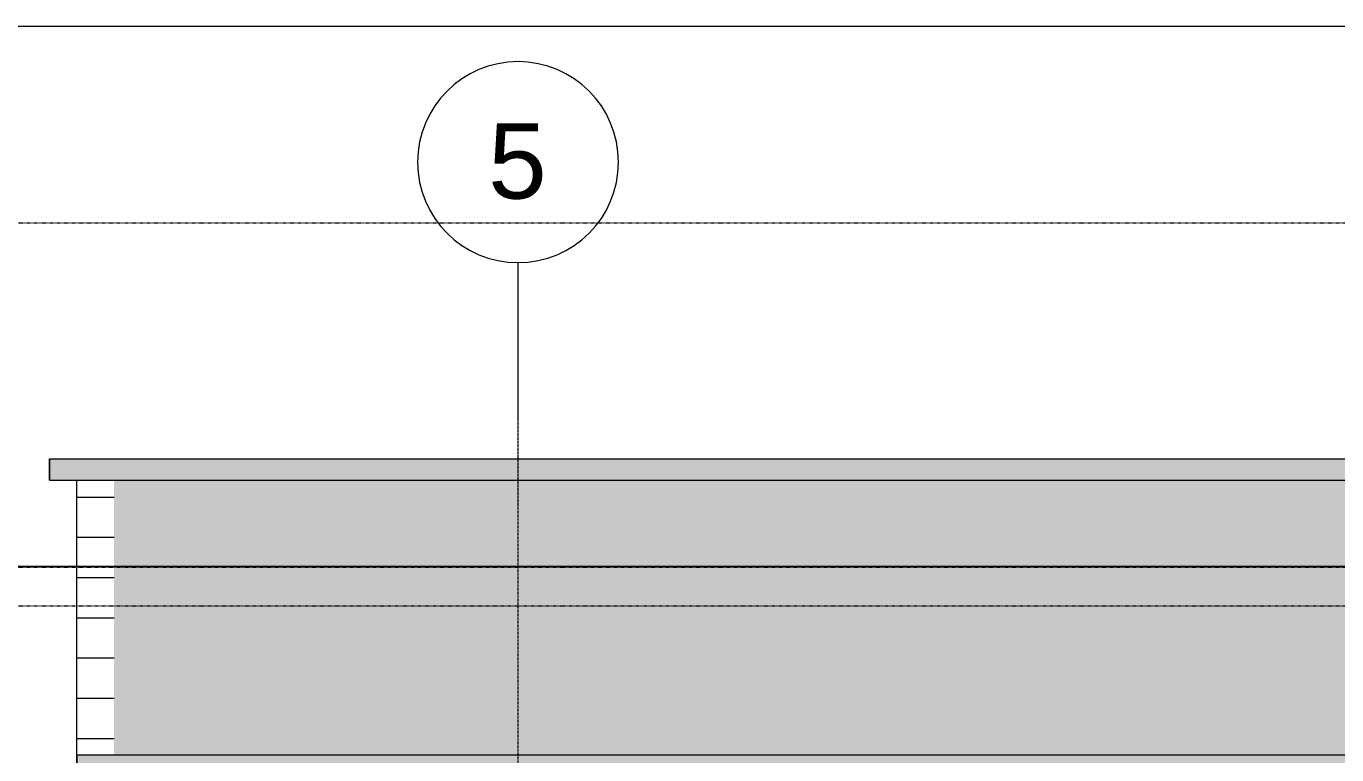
# Model space of a CAD drawing. Header units: inches. Extents: x 1814 to 6957, y -360 to 681.
# Drawn here: x 2055.8 to 2368.9, y 353 to 527 of the extents above; entities that cross this region are included whole.
import ezdxf

# ---------------------------------------------------------------- set-up
doc = ezdxf.new("R2010")
doc.units = ezdxf.units.IN
doc.header["$MEASUREMENT"] = 0
doc.linetypes.add('Aligning Line 1_8_', pattern=[0.25, 0.125, -0.125])
doc.linetypes.add('Grid Line 1_2_', pattern=[0.875, 0.5, -0.125, 0.125, -0.125])
for name, color, linetype, lineweight in [('0-1', 7, 'Continuous', 5), ('A-FLOR-LEVL-1', 51, 'Grid Line 1_2_', 9), ('A-WALL', 113, 'Continuous', 13), ('A-WALL-PATT-2', 251, 'Continuous', 9), ('G-ANNO-SYMB', 111, 'Aligning Line 1_8_', 9), ('G-ANNO-SYMB-1', 191, 'Aligning Line 1_8_', 9), ('G-ANNO-SYMB-2', 147, 'Aligning Line 1_8_', 9), ('S-GRID-1', 1, 'Grid Line 1_2_', 9), ('S-GRID-IDEN', 1, 'Continuous', 9)]:
    doc.layers.add(name, color=color, linetype=linetype, lineweight=lineweight)
doc.styles.add('Arial_1', font='arial.ttf', dxfattribs={"height": 18})
pattern_1 = [(0, (3407.48, 140.604), (-38.4, 76.8), [0.392, -38.007]), (0, (3407.48, 140.996), (-38.4, 76.8), [0.392, -38.007]), (0, (3407.48, 150.204), (-38.4, 76.8), [0.392, -38.007]), (0, (3407.48, 150.596), (-38.4, 76.8), [0.392, -38.007]), (0, (3407.48, 159.804), (-38.4, 76.8), [0.392, -38.007]), (0, (3407.48, 160.196), (-38.4, 76.8), [0.392, -38.007]), (0, (3407.48, 169.404), (-38.4, 76.8), [0.392, -38.007]), (0, (3407.48, 169.796), (-38.4, 76.8), [0.392, -38.007]), (0, (3407.48, 179.004), (-38.4, 76.8), [0.392, -38.007]), (0, (3407.48, 179.396), (-38.4, 76.8), [0.392, -38.007]), (0, (3407.48, 188.604), (-38.4, 76.8), [0.392, -38.007]), (0, (3407.48, 188.996), (-38.4, 76.8), [0.392, -38.007]), (0, (3407.48, 198.204), (-38.4, 76.8), [0.392, -38.007]), (0, (3407.48, 198.596), (-38.4, 76.8), [0.392, -38.007]), (0, (3407.48, 207.804), (-38.4, 76.8), [0.392, -38.007]), (0, (3407.48, 208.196), (-38.4, 76.8), [0.392, -38.007]), (0, (3442.38, 140.604), (-38.4, 76.8), [0.392, -38.007]), (0, (3442.38, 140.996), (-38.4, 76.8), [0.392, -38.007]), (0, (3442.38, 150.204), (-38.4, 76.8), [0.392, -38.007]), (0, (3442.38, 150.596), (-38.4, 76.8), [0.392, -38.007]), (0, (3442.38, 159.804), (-38.4, 76.8), [0.392, -38.007]), (0, (3442.38, 160.196), (-38.4, 76.8), [0.392, -38.007]), (0, (3442.38, 169.404), (-38.4, 76.8), [0.392, -38.007]), (0, (3442.38, 169.796), (-38.4, 76.8), [0.392, -38.007]), (0, (3442.38, 179.004), (-38.4, 76.8), [0.392, -38.007]), (0, (3442.38, 179.396), (-38.4, 76.8), [0.392, -38.007]), (0, (3442.38, 188.604), (-38.4, 76.8), [0.392, -38.007]), (0, (3442.38, 188.996), (-38.4, 76.8), [0.392, -38.007]), (0, (3442.38, 198.204), (-38.4, 76.8), [0.392, -38.007]), (0, (3442.38, 198.596), (-38.4, 76.8), [0.392, -38.007]), (0, (3442.38, 207.804), (-38.4, 76.8), [0.392, -38.007]), (0, (3442.38, 208.196), (-38.4, 76.8), [0.392, -38.007]), (90, (3405.736, 136), (-38.4, 2e-15), [76.8, 0, 0, 0]), (90, (3406.11, 136), (-38.4, 2e-15), [76.8, 0, 0, 0]), (90, (3407.477, 140.604), (-38.4, 2e-15), [0.392, -76.407]), (90, (3407.477, 150.204), (-38.4, 2e-15), [0.392, -76.407]), (90, (3407.477, 159.804), (-38.4, 2e-15), [0.392, -76.407]), (90, (3407.477, 169.404), (-38.4, 2e-15), [0.392, -76.407]), (90, (3407.477, 179.004), (-38.4, 2e-15), [0.392, -76.407]), (90, (3407.477, 188.604), (-38.4, 2e-15), [0.393, -76.408]), (90, (3407.477, 198.204), (-38.4, 2e-15), [0.392, -76.407]), (90, (3407.477, 207.804), (-38.4, 2e-15), [0.392, -76.407]), (90, (3407.87, 140.604), (-38.4, 2e-15), [0.392, -76.407]), (90, (3407.87, 150.204), (-38.4, 2e-15), [0.392, -76.407]), (90, (3407.87, 159.804), (-38.4, 2e-15), [0.392, -76.407]), (90, (3407.87, 169.404), (-38.4, 2e-15), [0.392, -76.407]), (90, (3407.87, 179.004), (-38.4, 2e-15), [0.392, -76.407]), (90, (3407.87, 188.604), (-38.4, 2e-15), [0.393, -76.408]), (90, (3407.87, 198.204), (-38.4, 2e-15), [0.392, -76.407]), (90, (3407.87, 207.804), (-38.4, 2e-15), [0.392, -76.407]), (90, (3442.377, 140.604), (-38.4, 2e-15), [0.392, -76.407]), (90, (3442.377, 150.204), (-38.4, 2e-15), [0.392, -76.407]), (90, (3442.377, 159.804), (-38.4, 2e-15), [0.392, -76.407]), (90, (3442.377, 169.404), (-38.4, 2e-15), [0.392, -76.407]), (90, (3442.377, 179.004), (-38.4, 2e-15), [0.392, -76.407]), (90, (3442.377, 188.604), (-38.4, 2e-15), [0.393, -76.408]), (90, (3442.377, 198.204), (-38.4, 2e-15), [0.392, -76.407]), (90, (3442.377, 207.804), (-38.4, 2e-15), [0.392, -76.407]), (90, (3442.77, 140.604), (-38.4, 2e-15), [0.392, -76.407]), (90, (3442.77, 150.204), (-38.4, 2e-15), [0.392, -76.407]), (90, (3442.77, 159.804), (-38.4, 2e-15), [0.392, -76.407]), (90, (3442.77, 169.404), (-38.4, 2e-15), [0.392, -76.407]), (90, (3442.77, 179.004), (-38.4, 2e-15), [0.392, -76.407]), (90, (3442.77, 188.604), (-38.4, 2e-15), [0.393, -76.408]), (90, (3442.77, 198.204), (-38.4, 2e-15), [0.392, -76.407]), (90, (3442.77, 207.804), (-38.4, 2e-15), [0.392, -76.407]), (180, (3444.136, 136), (-38.4, 76.8), [38.025, -0.375]), (180, (3444.136, 145.6), (-38.4, 76.8), [38.025, -0.375]), (180, (3444.136, 155.2), (-38.4, 76.8), [38.025, -0.375]), (180, (3444.136, 164.8), (-38.4, 76.8), [38.025, -0.375]), (180, (3444.136, 174.4), (-38.4, 76.8), [38.025, -0.375]), (180, (3444.136, 184), (-38.4, 76.8), [38.025, -0.375]), (180, (3444.136, 193.6), (-38.4, 76.8), [38.025, -0.375]), (180, (3444.136, 203.2), (-38.4, 76.8), [38.025, -0.375])]

# ---------------------------------------------------------------- blocks, each defined once
blk = doc.blocks.new('CTR - 2nd Phase_rvt-1-SECTION _ CENTER LOOKING WEST')
at = {"layer": 'A-FLOR-LEVL-1'}
blk.add_line((1814.21, 398), (4168.71, 398), dxfattribs=at)
at = {"layer": 'G-ANNO-SYMB-1'}
for p, q in [((1910.88, 526.95), (4071.99, 526.95)), ((1910.88, 388.59), (4071.99, 388.59))]:
    blk.add_line(p, q, dxfattribs=at)
blk = doc.blocks.new('CTR - 1st Phase - Common Walls_rvt-1-SECTION _ CENTER LOOKING WEST')
at = {"layer": 'A-FLOR-LEVL-1'}
blk.add_line((1814.21, 398), (4168.71, 398), dxfattribs=at)
at = {"layer": 'G-ANNO-SYMB-2'}
for p, q in [((1910.88, 526.95), (4071.99, 526.95)), ((1910.88, 526.95), (4071.99, 526.95)), ((1910.96, 526.95), (4071.96, 526.95)), ((1910.88, 480), (4071.99, 480))]:
    blk.add_line(p, q, dxfattribs=at)
blk = doc.blocks.new('CTR - 1st Phase -Stairs _ Elevators_rvt-1-SECTION _ CENTER LOOKING WEST')
at = {"layer": 'A-FLOR-LEVL-1'}
blk.add_line((1814.21, 398), (4168.71, 398), dxfattribs=at)
at = {"layer": 'G-ANNO-SYMB-2'}
blk.add_line((1910.96, 526.95), (4071.96, 526.95), dxfattribs=at)
blk = doc.blocks.new('Basic Wall _ EXT - FIBER CEMENT - LARGE - ___-2162459-SECTION _ CENTER LOOKING WEST')
at = {"layer": 'A-WALL'}
blk.add_hatch(color=256, dxfattribs=at).paths.add_polyline_path([(3400.02, 350.53), (3400.02, 353), (2067.89, 353), (2067.89, 350.53), (3399.47, 350.53)], flags=0)
for p, q in [((2067.89, 350.53), (2067.89, 353)), ((2067.89, 353), (3400.02, 353))]:
    blk.add_line(p, q, dxfattribs=at)
blk = doc.blocks.new('Basic Wall _ EXT - FIBER CEMENT - SMALL - ___-2145933-SECTION _ CENTER LOOKING WEST')
at = {"layer": 'A-WALL'}
blk.add_hatch(color=256, dxfattribs=at).paths.add_polyline_path([(2729.74, 418.54), (3393.48, 418.54), (3393.48, 423.66), (2061.36, 423.66), (2061.36, 418.54), (2725.52, 418.54)], flags=0)
for p, q in [((2061.36, 418.54), (2061.36, 423.66)), ((2061.36, 423.66), (3393.48, 423.66)), ((2061.36, 418.54), (3393.48, 418.54))]:
    blk.add_line(p, q, dxfattribs=at)
blk = doc.blocks.new('Basic Wall _ EXT - FIBER CEMENT - LARGE - ___-2162460-SECTION _ CENTER LOOKING WEST')
at = {"layer": 'A-WALL'}
for p, q in [((2067.89, 353), (2067.89, 350.53)), ((2066.92, 348.76), (2066.86, 348.68)), ((2066.87, 348.55), (2066.9, 348.53)), ((2066.9, 348.53), (2066.92, 348.52)), ((2067.89, 350.53), (2067.14, 350.46)), ((2067.14, 350.46), (2067.14, 350.12))]:
    blk.add_line(p, q, dxfattribs=at)
at = {"layer": 'A-WALL', "flags": 128}
blk.add_lwpolyline([(2066.86, 348.68), (2066.85, 348.66), (2066.84, 348.64), (2066.84, 348.61), (2066.84, 348.59), (2066.86, 348.57), (2066.87, 348.55)], dxfattribs=at)
blk = doc.blocks.new('Basic Wall _ EXT - FIBER CEMENT - SMALL - ___-2145934-SECTION _ CENTER LOOKING WEST')
at = {"layer": 'A-WALL'}
blk.add_line((2061.36, 423.66), (2061.36, 418.54), dxfattribs=at)
blk = doc.blocks.new('Grid - Grid Head - Circle-50561-SECTION _ CENTER LOOKING WEST')
at = {"layer": 'S-GRID-IDEN'}
for start, end in [(360, 180), (180, 360)]:
    blk.add_arc((3481.32, 494.5), 24, start, end, dxfattribs=at)

msp = doc.modelspace()

# ---------------------------------------------------------------- hatches: boundary and pattern name
at = {"layer": 'A-WALL-PATT-2'}
h = msp.add_hatch(dxfattribs=at)
h.set_pattern_fill('FP_8', color=256, style=0, pattern_type=2)
h.set_pattern_definition(pattern_1)
h.paths.add_polyline_path([(2076.8, 353), (3400.05, 353), (3400.04, 421.63), (3399.97, 421.63), (3399.97, 421.47), (3400, 421.45), (3399.59, 420.79), (3393.56, 420.79), (3393.56, 418.62), (3400.04, 418.62), (3400.04, 418.54), (2076.8, 418.54), (2076.8, 355.07)], flags=0)
h = msp.add_hatch(dxfattribs=at)
h.set_pattern_fill('FP_8', color=256, style=0, pattern_type=2)
h.set_pattern_definition(pattern_1)
h.paths.add_polyline_path([(2068.25, 353), (2076.8, 353), (2076.8, 418.54), (2067.92, 418.54), (2067.92, 353)], flags=0)

# ---------------------------------------------------------------- linework, layer by layer
at = {"layer": 'A-FLOR-LEVL-1'}
msp.add_line((1814.96, 398), (4167.96, 398), dxfattribs=at)
at = {"layer": 'A-WALL'}
msp.add_line((2067.92, 353), (2067.92, 418.54), dxfattribs=at)
at = {"layer": 'G-ANNO-SYMB'}
for p, q in [((1910.88, 526.95), (4071.99, 526.95)), ((1910.88, 480), (4071.99, 480)), ((1910.88, 397.76), (4071.99, 397.76))]:
    msp.add_line(p, q, dxfattribs=at)
at = {"layer": 'S-GRID-1'}
msp.add_line((2173.32, -159.84), (2173.32, 470.5), dxfattribs=at)

# ---------------------------------------------------------------- block references
at = {"layer": '0-1'}
for name in ['CTR - 2nd Phase_rvt-1-SECTION _ CENTER LOOKING WEST', 'CTR - 1st Phase - Common Walls_rvt-1-SECTION _ CENTER LOOKING WEST', 'CTR - 1st Phase -Stairs _ Elevators_rvt-1-SECTION _ CENTER LOOKING WEST']:
    msp.add_blockref(name, (0, 0), dxfattribs=at)
at = {"layer": 'A-WALL'}
for name in ['Basic Wall _ EXT - FIBER CEMENT - SMALL - ___-2145933-SECTION _ CENTER LOOKING WEST', 'Basic Wall _ EXT - FIBER CEMENT - SMALL - ___-2145934-SECTION _ CENTER LOOKING WEST', 'Basic Wall _ EXT - FIBER CEMENT - LARGE - ___-2162459-SECTION _ CENTER LOOKING WEST', 'Basic Wall _ EXT - FIBER CEMENT - LARGE - ___-2162460-SECTION _ CENTER LOOKING WEST']:
    msp.add_blockref(name, (0, 0), dxfattribs=at)
at = {"layer": 'S-GRID-IDEN'}
msp.add_blockref('Grid - Grid Head - Circle-50561-SECTION _ CENTER LOOKING WEST', (-1308, 0), dxfattribs=at)

# ---------------------------------------------------------------- texts
at = {"layer": 'S-GRID-IDEN', "insert": (2166.19, 503.79), "char_height": 18, "width": 16.968, "attachment_point": 1, "style": 'Arial_1'}
msp.add_mtext('5', dxfattribs=at)

doc.saveas('drawing.dxf')
